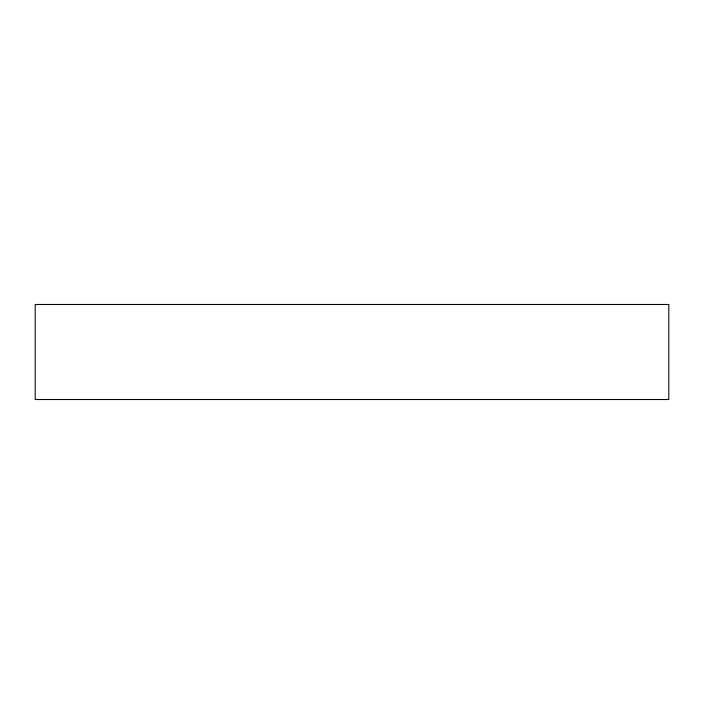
<?xml version="1.0" encoding="UTF-8"?>
<svg xmlns="http://www.w3.org/2000/svg" width="704" height="704" viewBox="0 0 704 704"><rect width="100%" height="100%" fill="white"/><g stroke="black" fill="none" stroke-linecap="round" stroke-linejoin="round"><path stroke-width="1.06" d="M668.8 304.48L35.2 304.48L35.2 399.52L668.8 399.52L668.8 304.48"/></g></svg>
